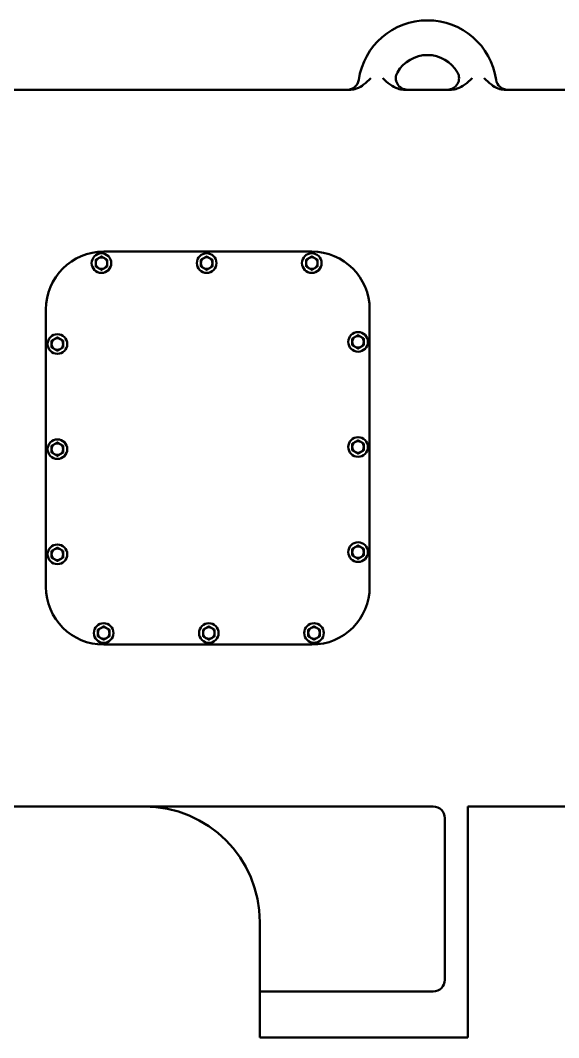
# Model space of a CAD drawing. Header units: millimetres. Extents: x -3927 to 2971, y -407 to 932.
# Drawn here: x -1502 to -1036, y -344 to 536 of the extents above; entities that cross this region are included whole.
import ezdxf

# ---------------------------------------------------------------- set-up
doc = ezdxf.new("R2010")
doc.units = ezdxf.units.MM
doc.layers.add('Видимый контур (ГОСТ)', color=7, linetype='Continuous', lineweight=50)

msp = doc.modelspace()

# ---------------------------------------------------------------- linework, layer by layer
at = {"layer": 'Видимый контур (ГОСТ)'}
for p, q in [((-1534.75, 476), (-1216.32, 476)), ((-1170.11, 476), (-1129.39, 476)), ((-1083.18, 476), (-886.32, 476)), ((-1249.75, 336), (-1429.75, 336)), ((-1479.75, 286), (-1479.75, 46)), ((-1199.75, 46), (-1199.75, 286)), ((-1429.75, -4), (-1249.75, -4)), ((-1534.75, -144), (-1144.75, -144)), ((-1114.75, -144), (-854.75, -144)), ((-1114.75, -144), (-1114.75, -344)), ((-1134.75, -154), (-1134.75, -294)), ((-1294.75, -244), (-1294.75, -294)), ((-1294.75, -294), (-1294.75, -304)), ((-1294.75, -344), (-1294.75, -304)), ((-1294.75, -304), (-1144.75, -304)), ((-1114.75, -344), (-1294.75, -344))]:
    msp.add_line(p, q, dxfattribs=at)
for centre in [(-1431.64, 325.96), (-1340.69, 326), (-1249.75, 326), (-1469.75, 256), (-1209.75, 257.89), (-1469.75, 165.06), (-1209.75, 166.94), (-1469.75, 74.11), (-1209.75, 76), (-1429.75, 6), (-1338.81, 6), (-1247.86, 6.04)]:
    msp.add_circle(centre, 8.5, dxfattribs=at)
for centre, radius, start, end in [((-1149.75, 476), 60, 8.21321, 171.78679), ((-1149.75, 476), 30, 30, 150), ((-1219.03, 486), 10, 270, 351.78679), ((-1167.07, 486), 10, 150, 270), ((-1132.43, 486), 10, 270, 30), ((-1080.47, 486), 10, 188.21321, 270), ((-1429.75, 286), 50, 90, 180), ((-1249.75, 286), 50, 0, 90), ((-1431.64, 325.96), 5, 120, 180), ((-1431.64, 325.96), 5, 180, 240), ((-1431.64, 325.96), 5, 60, 120), ((-1431.64, 325.96), 5, 0, 60), ((-1431.64, 325.96), 5, 300, 0), ((-1340.69, 326), 5, 120, 180), ((-1340.69, 326), 5, 180, 240), ((-1340.69, 326), 5, 60, 120), ((-1340.69, 326), 5, 0, 60), ((-1340.69, 326), 5, 300, 0), ((-1249.75, 326), 5, 120, 180), ((-1249.75, 326), 5, 180, 240), ((-1249.75, 326), 5, 60, 120), ((-1249.75, 326), 5, 0, 60), ((-1249.75, 326), 5, 300, 0), ((-1431.64, 325.96), 5, 240, 300), ((-1340.69, 326), 5, 240, 300), ((-1249.75, 326), 5, 240, 300), ((-1469.75, 256), 5, 120, 180), ((-1469.75, 256), 5, 180, 240), ((-1469.75, 256), 5, 60, 120), ((-1469.75, 256), 5, 0, 60), ((-1469.75, 256), 5, 300, 0), ((-1209.75, 257.89), 5, 120, 180), ((-1209.75, 257.89), 5, 180, 240), ((-1209.75, 257.89), 5, 60, 120), ((-1209.75, 257.89), 5, 0, 60), ((-1209.75, 257.89), 5, 300, 0), ((-1469.75, 256), 5, 240, 300), ((-1209.75, 257.89), 5, 240, 300), ((-1469.75, 165.06), 5, 120, 180), ((-1469.75, 165.06), 5, 60, 120), ((-1469.75, 165.06), 5, 0, 60), ((-1209.75, 166.94), 5, 120, 180), ((-1209.75, 166.94), 5, 60, 120), ((-1209.75, 166.94), 5, 0, 60), ((-1469.75, 165.06), 5, 180, 240), ((-1469.75, 165.06), 5, 240, 300), ((-1469.75, 165.06), 5, 300, 0), ((-1209.75, 166.94), 5, 180, 240), ((-1209.75, 166.94), 5, 240, 300), ((-1209.75, 166.94), 5, 300, 0), ((-1209.75, 76), 5, 120, 180), ((-1209.75, 76), 5, 60, 120), ((-1209.75, 76), 5, 0, 60), ((-1469.75, 74.11), 5, 120, 180), ((-1469.75, 74.11), 5, 180, 240), ((-1469.75, 74.11), 5, 60, 120), ((-1469.75, 74.11), 5, 0, 60), ((-1469.75, 74.11), 5, 300, 0), ((-1209.75, 76), 5, 180, 240), ((-1209.75, 76), 5, 240, 300), ((-1209.75, 76), 5, 300, 0), ((-1469.75, 74.11), 5, 240, 300), ((-1429.75, 46), 50, 180, 270), ((-1249.75, 46), 50, 270, 0), ((-1429.75, 6), 5, 120, 180), ((-1429.75, 6), 5, 60, 120), ((-1429.75, 6), 5, 0, 60), ((-1338.81, 6), 5, 120, 180), ((-1338.81, 6), 5, 60, 120), ((-1338.81, 6), 5, 0, 60), ((-1247.86, 6.04), 5, 120, 180), ((-1247.86, 6.04), 5, 60, 120), ((-1247.86, 6.04), 5, 0, 60), ((-1429.75, 6), 5, 180, 240), ((-1429.75, 6), 5, 240, 300), ((-1429.75, 6), 5, 300, 0), ((-1338.81, 6), 5, 180, 240), ((-1338.81, 6), 5, 240, 300), ((-1338.81, 6), 5, 300, 0), ((-1247.86, 6.04), 5, 180, 240), ((-1247.86, 6.04), 5, 240, 300), ((-1247.86, 6.04), 5, 300, 0), ((-1394.75, -244), 100, 0, 90), ((-1144.75, -154), 10, 0, 90), ((-1144.75, -294), 10, 270, 0)]:
    msp.add_arc(centre, radius, start, end, dxfattribs=at)
for points, knots in [([(-1198.74, 486), (-1198.75, 485.99), (-1198.75, 485.99), (-1200.79, 484.03), (-1202.8, 482.09), (-1206.68, 479.14), (-1208.68, 477.87), (-1212.95, 476.28), (-1214.75, 476), (-1216.32, 476)], [-0.002382, -0.002382, -0.002382, -0.002382, 0, 0, 0.844726, 0.844726, 1.486881, 1.486881, 2.039346, 2.039346, 2.039346, 2.039346]), ([(-1170.11, 476), (-1171.95, 476), (-1173.77, 476.36), (-1177.81, 477.77), (-1179.94, 478.99), (-1184.3, 482.11), (-1186.44, 484.08), (-1188.47, 485.99), (-1188.48, 486), (-1188.48, 486)], [0, 0, 0, 0, 0.552665, 0.552665, 1.278332, 1.278332, 2.14629, 2.14629, 2.147934, 2.147934, 2.147934, 2.147934]), ([(-1111.02, 486), (-1111.02, 486), (-1111.03, 485.99), (-1113.06, 484.08), (-1115.2, 482.11), (-1119.56, 478.99), (-1121.69, 477.77), (-1125.73, 476.36), (-1127.55, 476), (-1129.39, 476)], [-0.001585, -0.001585, -0.001585, -0.001585, 0, 0, 0.836753, 0.836753, 1.53633, 1.53633, 2.069126, 2.069126, 2.069126, 2.069126]), ([(-1083.18, 476), (-1084.75, 476), (-1086.55, 476.28), (-1090.82, 477.87), (-1092.82, 479.14), (-1096.7, 482.09), (-1098.71, 484.03), (-1100.75, 485.99), (-1100.75, 485.99), (-1100.76, 486)], [0, 0, 0, 0, 0.47188, 0.47188, 1.020367, 1.020367, 1.741877, 1.741877, 1.743912, 1.743912, 1.743912, 1.743912])]:
    msp.add_open_spline(points, degree=3, knots=knots, dxfattribs=at)
for points, weights in [([(-1436.64, 328.84), (-1435.3, 329.62), (-1434.14, 330.29)], [1.18718660813, 1.13093581243, 1]), ([(-1436.64, 325.96), (-1436.64, 327.3), (-1436.64, 328.84)], [1, 1.13093581243, 1.18718660813]), ([(-1436.64, 323.07), (-1436.64, 324.62), (-1436.64, 325.96)], [1.18718660813, 1.13093581243, 1]), ([(-1434.14, 330.29), (-1432.98, 330.96), (-1431.64, 331.73)], [1, 1.13093581243, 1.18718660813]), ([(-1431.64, 331.73), (-1430.3, 330.96), (-1429.14, 330.29)], [1.18718660813, 1.13093581243, 1]), ([(-1429.14, 330.29), (-1427.98, 329.62), (-1426.64, 328.84)], [1, 1.13093581243, 1.18718660813]), ([(-1426.64, 328.84), (-1426.64, 327.3), (-1426.64, 325.96)], [1.18718660813, 1.13093581243, 1]), ([(-1426.64, 325.96), (-1426.64, 324.62), (-1426.64, 323.07)], [1, 1.13093581243, 1.18718660813]), ([(-1345.69, 328.89), (-1344.35, 329.66), (-1343.19, 330.33)], [1.18718660813, 1.13093581243, 1]), ([(-1345.69, 326), (-1345.69, 327.34), (-1345.69, 328.89)], [1, 1.13093581243, 1.18718660813]), ([(-1345.69, 323.11), (-1345.69, 324.66), (-1345.69, 326)], [1.18718660813, 1.13093581243, 1]), ([(-1343.19, 330.33), (-1342.03, 331), (-1340.69, 331.77)], [1, 1.13093581243, 1.18718660813]), ([(-1340.69, 331.77), (-1339.35, 331), (-1338.19, 330.33)], [1.18718660813, 1.13093581243, 1]), ([(-1338.19, 330.33), (-1337.03, 329.66), (-1335.69, 328.89)], [1, 1.13093581243, 1.18718660813]), ([(-1335.69, 328.89), (-1335.69, 327.34), (-1335.69, 326)], [1.18718660813, 1.13093581243, 1]), ([(-1335.69, 326), (-1335.69, 324.66), (-1335.69, 323.11)], [1, 1.13093581243, 1.18718660813]), ([(-1254.75, 328.89), (-1253.41, 329.66), (-1252.25, 330.33)], [1.18718660813, 1.13093581243, 1]), ([(-1254.75, 326), (-1254.75, 327.34), (-1254.75, 328.89)], [1, 1.13093581243, 1.18718660813]), ([(-1254.75, 323.11), (-1254.75, 324.66), (-1254.75, 326)], [1.18718660813, 1.13093581243, 1]), ([(-1252.25, 330.33), (-1251.09, 331), (-1249.75, 331.77)], [1, 1.13093581243, 1.18718660813]), ([(-1249.75, 331.77), (-1248.41, 331), (-1247.25, 330.33)], [1.18718660813, 1.13093581243, 1]), ([(-1247.25, 330.33), (-1246.09, 329.66), (-1244.75, 328.89)], [1, 1.13093581243, 1.18718660813]), ([(-1244.75, 328.89), (-1244.75, 327.34), (-1244.75, 326)], [1.18718660813, 1.13093581243, 1]), ([(-1244.75, 326), (-1244.75, 324.66), (-1244.75, 323.11)], [1, 1.13093581243, 1.18718660813]), ([(-1434.14, 321.63), (-1435.3, 322.3), (-1436.64, 323.07)], [1, 1.13093581243, 1.18718660813]), ([(-1431.64, 320.18), (-1432.98, 320.96), (-1434.14, 321.63)], [1.18718660813, 1.13093581243, 1]), ([(-1429.14, 321.63), (-1430.3, 320.96), (-1431.64, 320.18)], [1, 1.13093581243, 1.18718660813]), ([(-1426.64, 323.07), (-1427.98, 322.3), (-1429.14, 321.63)], [1.18718660813, 1.13093581243, 1]), ([(-1343.19, 321.67), (-1344.35, 322.34), (-1345.69, 323.11)], [1, 1.13093581243, 1.18718660813]), ([(-1340.69, 320.23), (-1342.03, 321), (-1343.19, 321.67)], [1.18718660813, 1.13093581243, 1]), ([(-1338.19, 321.67), (-1339.35, 321), (-1340.69, 320.23)], [1, 1.13093581243, 1.18718660813]), ([(-1335.69, 323.11), (-1337.03, 322.34), (-1338.19, 321.67)], [1.18718660813, 1.13093581243, 1]), ([(-1252.25, 321.67), (-1253.41, 322.34), (-1254.75, 323.11)], [1, 1.13093581243, 1.18718660813]), ([(-1249.75, 320.23), (-1251.09, 321), (-1252.25, 321.67)], [1.18718660813, 1.13093581243, 1]), ([(-1247.25, 321.67), (-1248.41, 321), (-1249.75, 320.23)], [1, 1.13093581243, 1.18718660813]), ([(-1244.75, 323.11), (-1246.09, 322.34), (-1247.25, 321.67)], [1.18718660813, 1.13093581243, 1]), ([(-1474.75, 258.89), (-1473.41, 259.66), (-1472.25, 260.33)], [1.18718660813, 1.13093581243, 1]), ([(-1474.75, 256), (-1474.75, 257.34), (-1474.75, 258.89)], [1, 1.13093581243, 1.18718660813]), ([(-1474.75, 253.11), (-1474.75, 254.66), (-1474.75, 256)], [1.18718660813, 1.13093581243, 1]), ([(-1472.25, 260.33), (-1471.09, 261), (-1469.75, 261.77)], [1, 1.13093581243, 1.18718660813]), ([(-1469.75, 261.77), (-1468.41, 261), (-1467.25, 260.33)], [1.18718660813, 1.13093581243, 1]), ([(-1467.25, 260.33), (-1466.09, 259.66), (-1464.75, 258.89)], [1, 1.13093581243, 1.18718660813]), ([(-1464.75, 258.89), (-1464.75, 257.34), (-1464.75, 256)], [1.18718660813, 1.13093581243, 1]), ([(-1464.75, 256), (-1464.75, 254.66), (-1464.75, 253.11)], [1, 1.13093581243, 1.18718660813]), ([(-1214.75, 260.77), (-1213.41, 261.55), (-1212.25, 262.22)], [1.18718660813, 1.13093581243, 1]), ([(-1214.75, 257.89), (-1214.75, 259.23), (-1214.75, 260.77)], [1, 1.13093581243, 1.18718660813]), ([(-1214.75, 255), (-1214.75, 256.55), (-1214.75, 257.89)], [1.18718660813, 1.13093581243, 1]), ([(-1212.25, 262.22), (-1211.09, 262.89), (-1209.75, 263.66)], [1, 1.13093581243, 1.18718660813]), ([(-1209.75, 263.66), (-1208.41, 262.89), (-1207.25, 262.22)], [1.18718660813, 1.13093581243, 1]), ([(-1207.25, 262.22), (-1206.09, 261.55), (-1204.75, 260.77)], [1, 1.13093581243, 1.18718660813]), ([(-1204.75, 260.77), (-1204.75, 259.23), (-1204.75, 257.89)], [1.18718660813, 1.13093581243, 1]), ([(-1204.75, 257.89), (-1204.75, 256.55), (-1204.75, 255)], [1, 1.13093581243, 1.18718660813]), ([(-1472.25, 251.67), (-1473.41, 252.34), (-1474.75, 253.11)], [1, 1.13093581243, 1.18718660813]), ([(-1469.75, 250.23), (-1471.09, 251), (-1472.25, 251.67)], [1.18718660813, 1.13093581243, 1]), ([(-1467.25, 251.67), (-1468.41, 251), (-1469.75, 250.23)], [1, 1.13093581243, 1.18718660813]), ([(-1464.75, 253.11), (-1466.09, 252.34), (-1467.25, 251.67)], [1.18718660813, 1.13093581243, 1]), ([(-1212.25, 253.56), (-1213.41, 254.23), (-1214.75, 255)], [1, 1.13093581243, 1.18718660813]), ([(-1209.75, 252.11), (-1211.09, 252.89), (-1212.25, 253.56)], [1.18718660813, 1.13093581243, 1]), ([(-1207.25, 253.56), (-1208.41, 252.89), (-1209.75, 252.11)], [1, 1.13093581243, 1.18718660813]), ([(-1204.75, 255), (-1206.09, 254.23), (-1207.25, 253.56)], [1.18718660813, 1.13093581243, 1]), ([(-1474.75, 167.94), (-1473.41, 168.72), (-1472.25, 169.39)], [1.18718660813, 1.13093581243, 1]), ([(-1474.75, 165.06), (-1474.75, 166.4), (-1474.75, 167.94)], [1, 1.13093581243, 1.18718660813]), ([(-1472.25, 169.39), (-1471.09, 170.06), (-1469.75, 170.83)], [1, 1.13093581243, 1.18718660813]), ([(-1469.75, 170.83), (-1468.41, 170.06), (-1467.25, 169.39)], [1.18718660813, 1.13093581243, 1]), ([(-1467.25, 169.39), (-1466.09, 168.72), (-1464.75, 167.94)], [1, 1.13093581243, 1.18718660813]), ([(-1464.75, 167.94), (-1464.75, 166.4), (-1464.75, 165.06)], [1.18718660813, 1.13093581243, 1]), ([(-1214.75, 169.83), (-1213.41, 170.6), (-1212.25, 171.27)], [1.18718660813, 1.13093581243, 1]), ([(-1214.75, 166.94), (-1214.75, 168.28), (-1214.75, 169.83)], [1, 1.13093581243, 1.18718660813]), ([(-1212.25, 171.27), (-1211.09, 171.94), (-1209.75, 172.72)], [1, 1.13093581243, 1.18718660813]), ([(-1209.75, 172.72), (-1208.41, 171.94), (-1207.25, 171.27)], [1.18718660813, 1.13093581243, 1]), ([(-1207.25, 171.27), (-1206.09, 170.6), (-1204.75, 169.83)], [1, 1.13093581243, 1.18718660813]), ([(-1204.75, 169.83), (-1204.75, 168.28), (-1204.75, 166.94)], [1.18718660813, 1.13093581243, 1]), ([(-1474.75, 162.17), (-1474.75, 163.72), (-1474.75, 165.06)], [1.18718660813, 1.13093581243, 1]), ([(-1472.25, 160.73), (-1473.41, 161.4), (-1474.75, 162.17)], [1, 1.13093581243, 1.18718660813]), ([(-1469.75, 159.28), (-1471.09, 160.06), (-1472.25, 160.73)], [1.18718660813, 1.13093581243, 1]), ([(-1467.25, 160.73), (-1468.41, 160.06), (-1469.75, 159.28)], [1, 1.13093581243, 1.18718660813]), ([(-1464.75, 162.17), (-1466.09, 161.4), (-1467.25, 160.73)], [1.18718660813, 1.13093581243, 1]), ([(-1464.75, 165.06), (-1464.75, 163.72), (-1464.75, 162.17)], [1, 1.13093581243, 1.18718660813]), ([(-1214.75, 164.06), (-1214.75, 165.6), (-1214.75, 166.94)], [1.18718660813, 1.13093581243, 1]), ([(-1212.25, 162.61), (-1213.41, 163.28), (-1214.75, 164.06)], [1, 1.13093581243, 1.18718660813]), ([(-1209.75, 161.17), (-1211.09, 161.94), (-1212.25, 162.61)], [1.18718660813, 1.13093581243, 1]), ([(-1207.25, 162.61), (-1208.41, 161.94), (-1209.75, 161.17)], [1, 1.13093581243, 1.18718660813]), ([(-1204.75, 164.06), (-1206.09, 163.28), (-1207.25, 162.61)], [1.18718660813, 1.13093581243, 1]), ([(-1204.75, 166.94), (-1204.75, 165.6), (-1204.75, 164.06)], [1, 1.13093581243, 1.18718660813]), ([(-1472.25, 78.44), (-1471.09, 79.11), (-1469.75, 79.89)], [1, 1.13093581243, 1.18718660813]), ([(-1469.75, 79.89), (-1468.41, 79.11), (-1467.25, 78.44)], [1.18718660813, 1.13093581243, 1]), ([(-1214.75, 78.89), (-1213.41, 79.66), (-1212.25, 80.33)], [1.18718660813, 1.13093581243, 1]), ([(-1212.25, 80.33), (-1211.09, 81), (-1209.75, 81.77)], [1, 1.13093581243, 1.18718660813]), ([(-1209.75, 81.77), (-1208.41, 81), (-1207.25, 80.33)], [1.18718660813, 1.13093581243, 1]), ([(-1207.25, 80.33), (-1206.09, 79.66), (-1204.75, 78.89)], [1, 1.13093581243, 1.18718660813]), ([(-1474.75, 77), (-1473.41, 77.77), (-1472.25, 78.44)], [1.18718660813, 1.13093581243, 1]), ([(-1474.75, 74.11), (-1474.75, 75.45), (-1474.75, 77)], [1, 1.13093581243, 1.18718660813]), ([(-1474.75, 71.23), (-1474.75, 72.77), (-1474.75, 74.11)], [1.18718660813, 1.13093581243, 1]), ([(-1472.25, 69.78), (-1473.41, 70.45), (-1474.75, 71.23)], [1, 1.13093581243, 1.18718660813]), ([(-1467.25, 78.44), (-1466.09, 77.77), (-1464.75, 77)], [1, 1.13093581243, 1.18718660813]), ([(-1464.75, 71.23), (-1466.09, 70.45), (-1467.25, 69.78)], [1.18718660813, 1.13093581243, 1]), ([(-1464.75, 77), (-1464.75, 75.45), (-1464.75, 74.11)], [1.18718660813, 1.13093581243, 1]), ([(-1464.75, 74.11), (-1464.75, 72.77), (-1464.75, 71.23)], [1, 1.13093581243, 1.18718660813]), ([(-1214.75, 76), (-1214.75, 77.34), (-1214.75, 78.89)], [1, 1.13093581243, 1.18718660813]), ([(-1214.75, 73.11), (-1214.75, 74.66), (-1214.75, 76)], [1.18718660813, 1.13093581243, 1]), ([(-1212.25, 71.67), (-1213.41, 72.34), (-1214.75, 73.11)], [1, 1.13093581243, 1.18718660813]), ([(-1209.75, 70.23), (-1211.09, 71), (-1212.25, 71.67)], [1.18718660813, 1.13093581243, 1]), ([(-1207.25, 71.67), (-1208.41, 71), (-1209.75, 70.23)], [1, 1.13093581243, 1.18718660813]), ([(-1204.75, 73.11), (-1206.09, 72.34), (-1207.25, 71.67)], [1.18718660813, 1.13093581243, 1]), ([(-1204.75, 78.89), (-1204.75, 77.34), (-1204.75, 76)], [1.18718660813, 1.13093581243, 1]), ([(-1204.75, 76), (-1204.75, 74.66), (-1204.75, 73.11)], [1, 1.13093581243, 1.18718660813]), ([(-1469.75, 68.34), (-1471.09, 69.11), (-1472.25, 69.78)], [1.18718660813, 1.13093581243, 1]), ([(-1467.25, 69.78), (-1468.41, 69.11), (-1469.75, 68.34)], [1, 1.13093581243, 1.18718660813]), ([(-1434.75, 8.89), (-1433.41, 9.66), (-1432.25, 10.33)], [1.18718660813, 1.13093581243, 1]), ([(-1434.75, 6), (-1434.75, 7.34), (-1434.75, 8.89)], [1, 1.13093581243, 1.18718660813]), ([(-1432.25, 10.33), (-1431.09, 11), (-1429.75, 11.77)], [1, 1.13093581243, 1.18718660813]), ([(-1429.75, 11.77), (-1428.41, 11), (-1427.25, 10.33)], [1.18718660813, 1.13093581243, 1]), ([(-1427.25, 10.33), (-1426.09, 9.66), (-1424.75, 8.89)], [1, 1.13093581243, 1.18718660813]), ([(-1424.75, 8.89), (-1424.75, 7.34), (-1424.75, 6)], [1.18718660813, 1.13093581243, 1]), ([(-1343.81, 8.89), (-1342.47, 9.66), (-1341.31, 10.33)], [1.18718660813, 1.13093581243, 1]), ([(-1343.81, 6), (-1343.81, 7.34), (-1343.81, 8.89)], [1, 1.13093581243, 1.18718660813]), ([(-1341.31, 10.33), (-1340.15, 11), (-1338.81, 11.77)], [1, 1.13093581243, 1.18718660813]), ([(-1338.81, 11.77), (-1337.47, 11), (-1336.31, 10.33)], [1.18718660813, 1.13093581243, 1]), ([(-1336.31, 10.33), (-1335.15, 9.66), (-1333.81, 8.89)], [1, 1.13093581243, 1.18718660813]), ([(-1333.81, 8.89), (-1333.81, 7.34), (-1333.81, 6)], [1.18718660813, 1.13093581243, 1]), ([(-1252.86, 8.93), (-1251.52, 9.7), (-1250.36, 10.37)], [1.18718660813, 1.13093581243, 1]), ([(-1252.86, 6.04), (-1252.86, 7.38), (-1252.86, 8.93)], [1, 1.13093581243, 1.18718660813]), ([(-1250.36, 10.37), (-1249.2, 11.04), (-1247.86, 11.82)], [1, 1.13093581243, 1.18718660813]), ([(-1247.86, 11.82), (-1246.52, 11.04), (-1245.36, 10.37)], [1.18718660813, 1.13093581243, 1]), ([(-1245.36, 10.37), (-1244.2, 9.7), (-1242.86, 8.93)], [1, 1.13093581243, 1.18718660813]), ([(-1242.86, 8.93), (-1242.86, 7.38), (-1242.86, 6.04)], [1.18718660813, 1.13093581243, 1]), ([(-1434.75, 3.11), (-1434.75, 4.66), (-1434.75, 6)], [1.18718660813, 1.13093581243, 1]), ([(-1432.25, 1.67), (-1433.41, 2.34), (-1434.75, 3.11)], [1, 1.13093581243, 1.18718660813]), ([(-1429.75, 0.23), (-1431.09, 1), (-1432.25, 1.67)], [1.18718660813, 1.13093581243, 1]), ([(-1427.25, 1.67), (-1428.41, 1), (-1429.75, 0.23)], [1, 1.13093581243, 1.18718660813]), ([(-1424.75, 3.11), (-1426.09, 2.34), (-1427.25, 1.67)], [1.18718660813, 1.13093581243, 1]), ([(-1424.75, 6), (-1424.75, 4.66), (-1424.75, 3.11)], [1, 1.13093581243, 1.18718660813]), ([(-1343.81, 3.11), (-1343.81, 4.66), (-1343.81, 6)], [1.18718660813, 1.13093581243, 1]), ([(-1341.31, 1.67), (-1342.47, 2.34), (-1343.81, 3.11)], [1, 1.13093581243, 1.18718660813]), ([(-1338.81, 0.23), (-1340.15, 1), (-1341.31, 1.67)], [1.18718660813, 1.13093581243, 1]), ([(-1336.31, 1.67), (-1337.47, 1), (-1338.81, 0.23)], [1, 1.13093581243, 1.18718660813]), ([(-1333.81, 3.11), (-1335.15, 2.34), (-1336.31, 1.67)], [1.18718660813, 1.13093581243, 1]), ([(-1333.81, 6), (-1333.81, 4.66), (-1333.81, 3.11)], [1, 1.13093581243, 1.18718660813]), ([(-1252.86, 3.16), (-1252.86, 4.7), (-1252.86, 6.04)], [1.18718660813, 1.13093581243, 1]), ([(-1250.36, 1.71), (-1251.52, 2.38), (-1252.86, 3.16)], [1, 1.13093581243, 1.18718660813]), ([(-1247.86, 0.27), (-1249.2, 1.04), (-1250.36, 1.71)], [1.18718660813, 1.13093581243, 1]), ([(-1245.36, 1.71), (-1246.52, 1.04), (-1247.86, 0.27)], [1, 1.13093581243, 1.18718660813]), ([(-1242.86, 3.16), (-1244.2, 2.38), (-1245.36, 1.71)], [1.18718660813, 1.13093581243, 1]), ([(-1242.86, 6.04), (-1242.86, 4.7), (-1242.86, 3.16)], [1, 1.13093581243, 1.18718660813])]:
    msp.add_rational_spline(points, weights, degree=2, dxfattribs=at)

doc.saveas('drawing.dxf')
